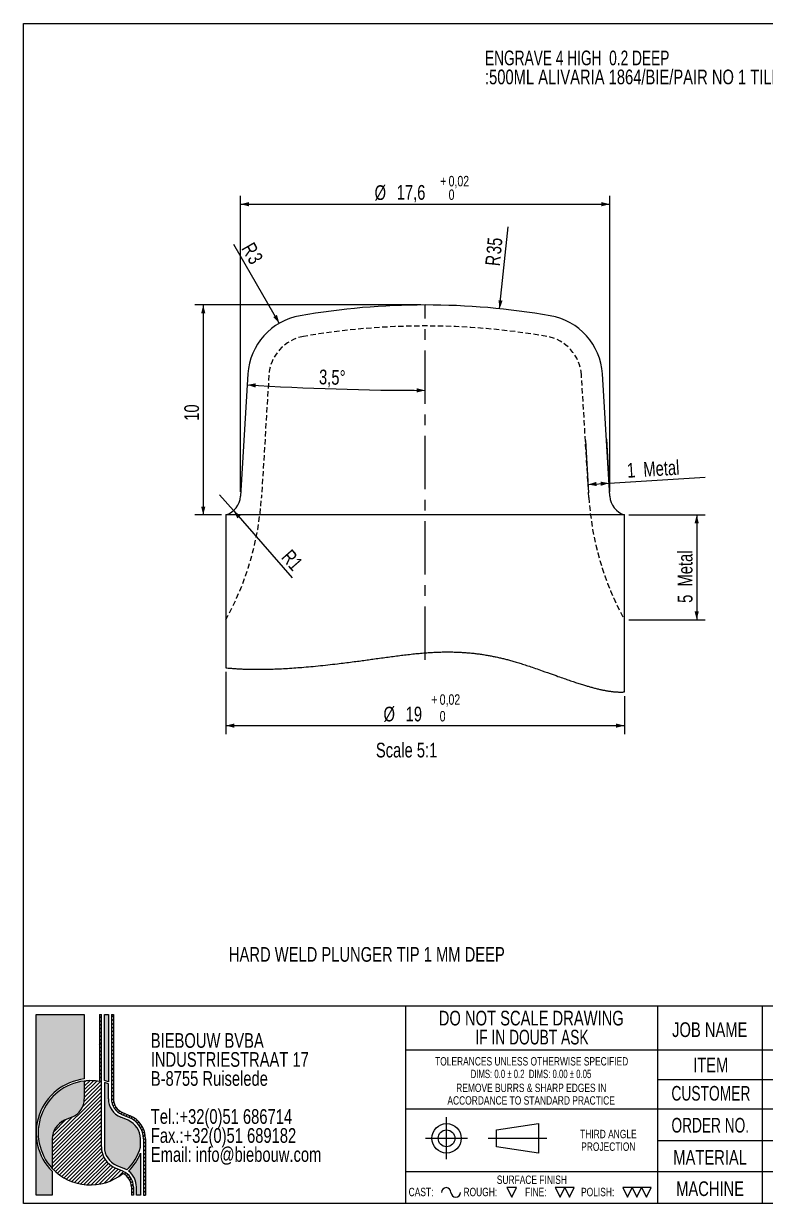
# Model space of a CAD drawing. Header units: millimetres. Extents: x 8 to 412, y 8 to 289.
# Drawn here: x 8 to 184.7, y 8 to 289 of the extents above; entities that cross this region are included whole.
import ezdxf

# ---------------------------------------------------------------- set-up
doc = ezdxf.new("R2010")
doc.units = ezdxf.units.MM
doc.linetypes.add('CENTERX2', pattern=[20.319999999999997, 12.7, -2.54, 2.54, -2.54])
doc.linetypes.add('HIDDEN', pattern=[1.905, 1.27, -0.635])
for name, color, linetype in [('CENTERLINE', 4, 'CENTERX2'), ('DIMENSIONS', 2, 'Continuous'), ('HATCH', 3, 'Continuous'), ('HIDDEN', 3, 'HIDDEN'), ('TEXT', 2, 'Continuous')]:
    doc.layers.add(name, color=color, linetype=linetype)
doc.layers.add('OUTLINE', color=7, linetype='Continuous', lineweight=25)
doc.styles.add('SLDTEXTSTYLE0', font='TXT', dxfattribs={"width": 0.75})
doc.styles.add('SLDTEXTSTYLE3', font='TXT', dxfattribs={"width": 0.7025307159329397})
doc.styles.add('SLDTEXTSTYLE4', font='TXT', dxfattribs={"width": 0.6968736703136285})
doc.styles.add('SLDTEXTSTYLE6', font='TXT', dxfattribs={"width": 0.7})
doc.styles.add('SLDTEXTSTYLE7', font='TXT', dxfattribs={"width": 0.6911764705882353})
doc.styles.add('SLDTEXTSTYLE9', font='TXT', dxfattribs={"width": 0.6979166666666667})
doc.dimstyles.new('SLDDIMSTYLE14', dxfattribs={"dimtxt": 3.5, "dimasz": 2, "dimexe": 0, "dimexo": 0.0625, "dimgap": 0.875, "dimtad": 1, "dimlfac": 0.2, "dimrnd": 1e-09, "dimzin": 12, "dimdsep": 46, "dimtxsty": 'SLDTEXTSTYLE0', "dimsah": 1, "dimcen": 0.09, "dimadec": 0, "dimazin": 3, "dimtfac": 1, "dimtofl": 0, "dimtmove": 0, "dimatfit": 3, "dimfxl": 0, "dimfrac": 2, "dimtolj": 1, "dimtzin": 12, "dimarcsym": 0})
doc.dimstyles.new('SLDDIMSTYLE15', dxfattribs={"dimtxt": 3.5, "dimasz": 2, "dimexe": 0, "dimexo": 0.0625, "dimgap": 0.875, "dimtad": 1, "dimdec": 4, "dimlfac": 0.2, "dimzin": 12, "dimdsep": 46, "dimtxsty": 'SLDTEXTSTYLE0', "dimsah": 1, "dimcen": 0.09, "dimazin": 3, "dimtfac": 1, "dimtofl": 0, "dimtmove": 0, "dimatfit": 3, "dimfxl": 0, "dimfrac": 2, "dimtolj": 1, "dimtzin": 12, "dimarcsym": 0})
doc.dimstyles.new('SLDDIMSTYLE16', dxfattribs={"dimtxt": 3.5, "dimasz": 2, "dimexe": 0, "dimexo": 0.0625, "dimgap": 0.875, "dimtad": 1, "dimlfac": 0.2, "dimrnd": 1e-09, "dimzin": 12, "dimdsep": 46, "dimtxsty": 'SLDTEXTSTYLE0', "dimsah": 1, "dimcen": 0.09, "dimadec": 0, "dimazin": 3, "dimtol": 1, "dimtp": 0.02, "dimtfac": 1, "dimtofl": 0, "dimtmove": 0, "dimatfit": 3, "dimfxl": 0, "dimfrac": 2, "dimtolj": 1, "dimarcsym": 0})
doc.dimstyles.new('SLDDIMSTYLE17', dxfattribs={"dimtxt": 3.5, "dimasz": 2, "dimexe": 0, "dimexo": 0.0625, "dimgap": 0.875, "dimtad": 1, "dimlfac": 0.2, "dimrnd": 1e-09, "dimzin": 12, "dimdsep": 46, "dimtxsty": 'SLDTEXTSTYLE0', "dimsah": 1, "dimcen": 0, "dimadec": 0, "dimazin": 3, "dimtfac": 1, "dimtofl": 0, "dimtmove": 0, "dimatfit": 3, "dimfxl": 0, "dimfrac": 2, "dimtolj": 1, "dimtzin": 12, "dimarcsym": 0})
doc.dimstyles.new('SLDDIMSTYLE18', dxfattribs={"dimtxt": 3.5, "dimasz": 2, "dimexe": 0, "dimexo": 0.0625, "dimgap": 0.875, "dimtad": 1, "dimlfac": 0.2, "dimrnd": 1e-09, "dimzin": 12, "dimdsep": 46, "dimtxsty": 'SLDTEXTSTYLE0', "dimsah": 1, "dimcen": 0, "dimadec": 0, "dimazin": 3, "dimtfac": 1, "dimtofl": 0, "dimtmove": 0, "dimatfit": 3, "dimfxl": 0, "dimfrac": 2, "dimtolj": 1, "dimtzin": 12, "dimarcsym": 0})

# ---------------------------------------------------------------- blocks, each defined once
blk = doc.blocks.new('SW_NOTE_0')
at = {"layer": 'TEXT', "color": 0, "char_height": 3.5, "attachment_point": 2}
for s, insert, style in [('DO NOT SCALE DRAWING', (28.71093750000001, 4.497652582159624), 'SLDTEXTSTYLE0'), ('IF IN DOUBT ASK', (28.89079850912093, -0.02804194829763434), 'SLDTEXTSTYLE6')]:
    blk.add_mtext(s, dxfattribs=dict(at, insert=insert, style=style))
blk = doc.blocks.new('SW_NOTE_0_1')
at = {"layer": 'TEXT', "color": 0, "char_height": 2, "attachment_point": 2}
for s, insert, style in [('TOLERANCES UNLESS OTHERWISE SPECIFIED', (27.09375, 2.570087189805503), 'SLDTEXTSTYLE0'), ('DIMS: 0.0 ± 0.2  DIMS: 0.00 ± 0.05', (26.93194648623468, -0.4299128362715288), 'SLDTEXTSTYLE7')]:
    blk.add_mtext(s, dxfattribs=dict(at, insert=insert, style=style))
blk = doc.blocks.new('SW_NOTE_0_2')
at = {"layer": 'TEXT', "color": 0, "char_height": 2, "attachment_point": 2, "style": 'SLDTEXTSTYLE0'}
for s, insert in [('REMOVE BURRS & SHARP EDGES IN', (21.78125, 2.570087189805503)), ('ACCORDANCE TO STANDARD PRACTICE', (21.7472258657217, -0.4299128362715288))]:
    blk.add_mtext(s, dxfattribs=dict(at, insert=insert))
blk = doc.blocks.new('SW_NOTE_0_3')
at = {"layer": 'TEXT', "color": 0, "char_height": 2, "attachment_point": 2, "style": 'SLDTEXTSTYLE0'}
for s, insert in [('THIRD ANGLE', (8.34375000000001, 2.5700871898055)), ('PROJECTION', (8.329166397452347, -0.4299128362715322))]:
    blk.add_mtext(s, dxfattribs=dict(at, insert=insert))
blk = doc.blocks.new('SW_NOTE_0_4')
at = {"layer": 'TEXT', "color": 0, "char_height": 3.5, "attachment_point": 1, "style": 'SLDTEXTSTYLE0'}
for s, insert in [('BIEBOUW BVBA', (0, 4.497652582159624)), ('INDUSTRIESTRAAT 17', (0, -0.02804194829763434)), ('B-8755 Ruiselede', (0, -4.553736478754892)), ('Tel.:+32(0)51 686714', (0, -13.60512553966941)), ('Fax.:+32(0)51 689182', (0, -18.13082007012667)), ('Email: info@biebouw.com', (0, -22.65651460058393))]:
    blk.add_mtext(s, dxfattribs=dict(at, insert=insert))
blk = doc.blocks.new('SW_NOTE_0_5')
at = {"layer": 'TEXT', "color": 0, "char_height": 3.5, "attachment_point": 1}
for s, insert, style in [('ENGRAVE 4 HIGH  0.2 DEEP', (-97.78922492986544, 6.274094717522216), 'SLDTEXTSTYLE9'), (':500ML ALIVARIA 1864/BIE/PAIR NO 1 TILL 40', (-97.78922492986544, 1.748400187064958), 'SLDTEXTSTYLE0')]:
    blk.add_mtext(s, dxfattribs=dict(at, insert=insert, style=style))
blk = doc.blocks.new('_D_25')
at = {"layer": 'DIMENSIONS'}
for p, q in [((141.8591224012246, 189.703371822032), (142.6219098225474, 177.2319077244194)), ((146.8497963933339, 190.0086145197063), (147.6125838146567, 177.5371504220937)), ((147.490486735587, 179.5334200189374), (170.3950493518017, 180.9343230819461)), ((142.4998127434776, 179.2281773212631), (147.490486735587, 179.5334200189374))]:
    blk.add_line(p, q, dxfattribs=at)
for points in [[(142.4998127434776, 179.2281773212631), (144.5266066100888, 178.8512070011219), (144.465558070554, 179.8493417995437)], [(147.490486735587, 179.5334200189374), (145.4636928689758, 179.9103903390786), (145.5247414085106, 178.9122555406568)]]:
    blk.add_solid(points, dxfattribs=at)
at = {"layer": 'DIMENSIONS', "char_height": 3.5, "attachment_point": 1, "rotation": 3.500000000000405, "style": 'SLDTEXTSTYLE0'}
for s, insert in [('1', (151.6657357686455, 184.3089571285321)), ('Metal', (155.5560191956273, 184.5468970560543))]:
    blk.add_mtext(s, dxfattribs=dict(at, insert=insert))
blk = doc.blocks.new('_D_26')
at = {"layer": 'DIMENSIONS'}
for p, q in [((152.1790067045026, 171.9837695825706), (170.3801493991705, 171.9837695825707)), ((168.3801493991705, 171.9837695825707), (168.3801493991707, 146.9837695825707)), ((152.1790067045028, 146.9837695825706), (170.3801493991707, 146.9837695825707))]:
    blk.add_line(p, q, dxfattribs=at)
for points in [[(168.3801493991705, 171.9837695825707), (167.8801493991705, 169.9837695825707), (168.8801493991705, 169.9837695825707)], [(168.3801493991707, 146.9837695825707), (168.8801493991707, 148.9837695825707), (167.8801493991707, 148.9837695825707)]]:
    blk.add_solid(points, dxfattribs=at)
at = {"layer": 'DIMENSIONS', "char_height": 3.5, "attachment_point": 1, "rotation": 90.00000000000081, "style": 'SLDTEXTSTYLE0'}
for s, insert in [('Metal', (163.8684124845917, 154.9308911528899)), ('5', (163.8684124845918, 151.0333380036233))]:
    blk.add_mtext(s, dxfattribs=dict(at, insert=insert))
blk = doc.blocks.new('_D_27')
at = {"layer": 'DIMENSIONS'}
blk.add_arc((103.6790067044977, 895.8447867212524), 694.1953574730394, 266.5000000000014, 270.0000000000012, dxfattribs=at)
for points in [[(61.29939397889866, 202.9442435245039), (63.26603206145332, 202.3259113708472), (63.32564271228534, 203.3241330748326)], [(103.6790067045024, 201.649429248213), (101.679729035683, 202.1523097538605), (101.6782885234747, 201.1523107913988)]]:
    blk.add_solid(points, dxfattribs=at)
at = {"layer": 'DIMENSIONS', "insert": (78.45393871311057, 206.6100368318612), "char_height": 3.5, "attachment_point": 1, "rotation": 358.2500000000016, "style": 'SLDTEXTSTYLE0'}
blk.add_mtext('3,5°', dxfattribs=at)
blk = doc.blocks.new('_D_28')
at = {"layer": 'DIMENSIONS'}
for p, q in [((56.17900670450276, 134.5683650795224), (56.17900670450287, 119.7889916200041)), ((151.1790067045028, 128.8259139034751), (151.1790067045029, 119.7889916200049)), ((56.17900670450286, 121.7889916200041), (151.1790067045029, 121.7889916200049))]:
    blk.add_line(p, q, dxfattribs=at)
for points in [[(56.17900670450286, 121.7889916200041), (58.17900670450286, 121.2889916200041), (58.17900670450286, 122.2889916200041)], [(151.1790067045029, 121.7889916200049), (149.1790067045029, 122.2889916200049), (149.1790067045029, 121.2889916200049)]]:
    blk.add_solid(points, dxfattribs=at)
at = {"layer": 'DIMENSIONS', "attachment_point": 1, "style": 'SLDTEXTSTYLE0'}
for s, insert, char_height in [('0,02', (107.142298335219, 129.2564804710634), 2.5), ('+', (105.1218270668842, 129.2564804710634), 2.5), ('%%c', (93.751775298118, 126.3007287092064), 3.5), ('19', (99.02904760182813, 126.3007285345834), 3.5), ('0', (107.142298335219, 125.2887244745147), 2.5)]:
    blk.add_mtext(s, dxfattribs=dict(at, insert=insert, char_height=char_height))
blk = doc.blocks.new('_D_29')
at = {"layer": 'DIMENSIONS'}
blk.add_line((121.4269137827177, 221.0814771905193), (123.4149999293439, 240.5835649087724), dxfattribs=at)
blk.add_solid([(121.4269137827177, 221.0814771905193), (122.1271690282058, 223.0204569715296), (121.1323249847318, 223.1218735834051)], dxfattribs=at)
at = {"layer": 'DIMENSIONS', "char_height": 3.5, "attachment_point": 1, "rotation": 84.17924887758376, "style": 'SLDTEXTSTYLE0'}
for s, insert in [('35', (118.241489911172, 234.3183352158642)), ('R', (117.9541396707294, 231.4995792960149))]:
    blk.add_mtext(s, dxfattribs=dict(at, insert=insert))
blk = doc.blocks.new('_D_30')
at = {"layer": 'DIMENSIONS'}
blk.add_line((68.93154638223685, 217.6370058271914), (58.12815002962316, 236.3490372042224), dxfattribs=at)
blk.add_solid([(68.93154638223685, 217.6370058271914), (68.36455908412906, 219.6190566347602), (67.49853368034461, 219.1190566347602)], dxfattribs=at)
at = {"layer": 'DIMENSIONS', "char_height": 3.5, "attachment_point": 1, "rotation": 299.9999999999999, "style": 'SLDTEXTSTYLE0'}
for s, insert in [('R', (62.82040726314482, 237.225026076426)), ('3', (64.23708957548305, 234.7712603332721))]:
    blk.add_mtext(s, dxfattribs=dict(at, insert=insert))
blk = doc.blocks.new('_D_31')
at = {"layer": 'DIMENSIONS'}
for p, q in [((102.6790067045034, 221.9837695825699), (48.80400610100568, 221.9837695825695)), ((50.80400610100568, 221.9837695825695), (50.80400610100602, 171.9837695825695)), ((55.1790067045025, 171.9837695825696), (48.80400610100602, 171.9837695825695))]:
    blk.add_line(p, q, dxfattribs=at)
for points in [[(50.80400610100568, 221.9837695825695), (50.3040061010057, 219.9837695825695), (51.3040061010057, 219.9837695825695)], [(50.80400610100602, 171.9837695825695), (51.30400610100601, 173.9837695825695), (50.30400610100601, 173.9837695825695)]]:
    blk.add_solid(points, dxfattribs=at)
at = {"layer": 'DIMENSIONS', "insert": (46.292269186427, 194.3976583890466), "char_height": 3.5, "attachment_point": 1, "rotation": 90.00000000000081, "style": 'SLDTEXTSTYLE0'}
blk.add_mtext('10', dxfattribs=at)
blk = doc.blocks.new('_D_32')
at = {"layer": 'DIMENSIONS'}
for p, q in [((59.67900670450244, 177.4511457728067), (59.67900670450196, 247.9837695825702)), ((147.6790067045025, 177.4511457728073), (147.679006704502, 247.9837695825708)), ((59.67900670450197, 245.9837695825702), (147.679006704502, 245.9837695825708))]:
    blk.add_line(p, q, dxfattribs=at)
for points in [[(59.67900670450197, 245.9837695825702), (61.67900670450197, 245.4837695825702), (61.67900670450197, 246.4837695825702)], [(147.679006704502, 245.9837695825708), (145.679006704502, 246.4837695825708), (145.679006704502, 245.4837695825708)]]:
    blk.add_solid(points, dxfattribs=at)
at = {"layer": 'DIMENSIONS', "attachment_point": 1, "style": 'SLDTEXTSTYLE0'}
for s, insert, char_height in [('%%c', (91.62450932841764, 250.4955066717725), 3.5), ('17,6', (96.90294672679171, 250.5489788484323), 3.5), ('+', (107.2473915008829, 252.7321332985451), 2.5), ('0,02', (109.2682255147026, 252.7321332985451), 2.5), ('0', (109.2682255147026, 249.4994944812645), 2.5)]:
    blk.add_mtext(s, dxfattribs=dict(at, insert=insert, char_height=char_height))
blk = doc.blocks.new('_D_33')
at = {"layer": 'DIMENSIONS'}
for q in [(54.68833271239311, 176.756388470481), (72.02545755725427, 157.0185361541899)]:
    blk.add_line((57.98801855671211, 172.9997845082831), q, dxfattribs=at)
blk.add_solid([(57.98801855671211, 172.9997845082831), (58.93223249821993, 171.1671743389721), (59.6835532906595, 171.8271115078359)], dxfattribs=at)
at = {"layer": 'DIMENSIONS', "insert": (71.82409987386713, 164.055817290458), "char_height": 3.5, "attachment_point": 1, "rotation": 311.29508110858615, "style": 'SLDTEXTSTYLE0'}
blk.add_mtext('R1', dxfattribs=at)

msp = doc.modelspace()

# ---------------------------------------------------------------- hatches: boundary and pattern name
at = {"layer": 'HATCH'}
h = msp.add_hatch(color=256, dxfattribs=at)
edge = h.paths.add_edge_path(flags=0)
edge.add_arc((23.90000000065397, 24.81111111041016), 12.89999999999952, 96.37937020850609, 180, ccw=False)
edge.add_line((22.46666666730633, 37.63123418140686), (22.46666666730633, 52.99999999931021))
edge.add_line((22.46666666730633, 52.99999999931021), (11.00000000064333, 52.99999999931021))
edge.add_line((11.00000000064333, 52.99999999931021), (11.00000000064333, 24.81111111041016))
h = msp.add_hatch(dxfattribs=at)
h.set_pattern_fill('LINE', color=256, scale=0.2, angle=45.0000000000001, style=0)
h.set_pattern_definition([(45.0000000000001, (0, 0), (-0.4490128060534585, 0.4490128060534569), [])])
edge = h.paths.add_edge_path(flags=0)
edge.add_arc((19.60000000000581, 23.37777777777704), 4.77777777777909, 112.6198649480399, 179.9999999999979)
edge.add_line((14.82222222222672, 23.37777777777722), (14.82222222222672, 16.33139675533261))
edge.add_arc((23.90000000065698, 24.81111111041135), 12.42222222222299, 223.0490797958323, 308.8040060266)
edge.add_arc((30.11111111175219, 11.91111111039703), 3.583333333332251, 4.382627594168298e-11, 63.954669439262716, ccw=False)
edge.add_line((33.69444444508444, 11.91111111039982), (33.69444444508444, 9.999999999285835))
edge.add_line((33.69444444508444, 9.999999999285835), (34.17222222286212, 9.999999999285835))
edge.add_line((34.17222222286212, 9.999999999285835), (34.17222222286212, 11.91111111039981))
edge.add_arc((30.11111111175219, 11.91111111039703), 4.061111111109934, 3.922132985033251e-11, 67.38013505196741)
edge.add_line((31.67307692371704, 15.65982905911411), (29.90897435961748, 16.39487179416329))
edge.add_arc((32.02222222286068, 21.46666666597434), 5.494444444457391, 179.9999999999882, 247.3801350520693, ccw=False)
edge.add_line((26.52777777840329, 21.46666666597539), (26.5277777784031, 53.00000000008001))
edge.add_line((26.5277777784031, 53.00000000008001), (26.05000000055658, 53.00000000008001))
edge.add_line((26.05000000055658, 53.00000000008001), (26.05000000055658, 37.04586100394047))
edge.add_arc((23.90000000057053, 24.81111111113215), 12.42222222227219, 80.0332336998611, 96.62580956737716)
edge.add_line((22.46666666668136, 37.15036394481196), (22.46666666668136, 32.93333333333683))
edge.add_arc((17.6888888889033, 32.93333333333764), 4.777777777778049, 292.6198649480401, 359.9999999999903, ccw=False)
edge.add_line((19.52649572651022, 28.52307692308097), (17.7623931623985, 27.78803418803468))
h = msp.add_hatch(color=256, dxfattribs=at)
edge = h.paths.add_edge_path(flags=0)
edge.add_arc((23.90000000065397, 24.81111111041016), 12.90000000000006, 70.52877936558622, 74.97388624095942, ccw=False)
edge.add_line((28.20000000063751, 36.97334774682469), (28.20000000063751, 52.99999999930657))
edge.add_line((28.20000000063751, 52.99999999930657), (27.24444444508111, 52.99999999930657))
edge.add_line((27.24444444508111, 52.99999999930657), (27.24444444508111, 37.27003126257991))
h = msp.add_hatch(dxfattribs=at)
h.set_pattern_fill('ANSI31', color=256, scale=0.2, style=0)
h.set_pattern_definition([(45, (0, 0), (-0.4490128060534577, 0.4490128060534577), [])])
edge = h.paths.add_edge_path(flags=0)
edge.add_line((36.56111111176396, 23.37777777707824), (36.56111111176403, 9.999999999300753))
edge.add_line((36.56111111176403, 9.999999999300753), (37.03888888954184, 9.999999999300753))
edge.add_line((37.03888888954184, 9.999999999300753), (37.03888888954184, 23.37777777707824))
edge.add_arc((31.06666666731951, 23.37777777707824), 5.972222222222258, 0, 67.38013505195057)
edge.add_line((33.36367521432894, 28.89059828989842), (31.59957265022671, 29.62564102494112))
edge.add_arc((32.977777778415, 32.9333333326406), 3.583333333333473, 179.9999999999682, 247.38013505225211, ccw=False)
edge.add_line((29.39444444508153, 32.93333333264254), (29.39444444508153, 52.99999999930891))
edge.add_line((29.39444444508153, 52.99999999930891), (28.91666666730356, 52.99999999930891))
edge.add_line((28.91666666730356, 52.99999999930891), (28.91666666730356, 32.93333333264256))
edge.add_arc((32.977777778415, 32.9333333326406), 4.061111111111448, 179.9999999999723, 247.3801350522127)
edge.add_line((31.41581196646557, 29.18461538391546), (33.17991453056821, 28.4495726488727))
edge.add_arc((31.06666666731951, 23.37777777707824), 5.494444444444458, -7.958078640513122e-13, 67.38013505194903, ccw=False)
h = msp.add_hatch(color=256, dxfattribs=at)
edge = h.paths.add_edge_path(flags=0)
edge.add_arc((19.60000000000306, 23.37777777777972), 4.787777777778803, 112.6198649480391, 179.9999999999971, ccw=False)
edge.add_line((17.75854700854967, 27.79726495726796), (19.52264957266139, 28.53230769231426))
edge.add_arc((17.68888888890064, 32.93333333334015), 4.76777777777807, 292.6198649480409, 359.9999999999835)
edge.add_line((22.45666666667872, 32.93333333333871), (22.45666666667872, 37.14919823221511))
edge.add_arc((23.90000000065397, 24.81111111041016), 12.42222222222009, 96.67224550983134, 222.9814690215258)
edge.add_line((14.81222222222378, 16.34211471248352), (14.81222222222436, 23.37777777777989))
h = msp.add_hatch(color=256, dxfattribs=at)
edge = h.paths.add_edge_path(flags=0)
edge.add_line((28.20000000063757, 32.9333333326405), (28.20000000063757, 36.46536376506003))
edge.add_arc((23.90000000065397, 24.81111111041016), 12.42222222222223, 69.74775325789302, 74.38150172443385)
edge.add_line((27.24444444508121, 36.77465140149503), (27.24444444508121, 21.46666666597368))
edge.add_arc((32.02222222286068, 21.46666666597434), 4.77777777777947, 180.0000000000087, 247.3801350521217)
edge.add_line((30.18461538526561, 17.05641025571119), (31.94871794936806, 16.32136752066848))
edge.add_arc((30.11111111175219, 11.91111111039703), 4.777777777794988, 58.20753195091788, 67.38013505192811, ccw=False)
edge.add_arc((23.90000000065397, 24.81111111041016), 12.42222222222206, 314.6385798455286, 344.0576313943754)
edge.add_line((35.84444444509845, 21.39909530566264), (35.84444444509845, 23.37777777707824))
edge.add_arc((31.06666666731951, 23.37777777707824), 4.77777777777887, 0, 67.38013505196662)
edge.add_line((32.9042735049262, 27.78803418733583), (31.14017094082355, 28.52307692237816))
edge.add_arc((32.977777778415, 32.9333333326406), 4.777777777777437, 180.0000000000012, 247.3801350521577, ccw=False)
h = msp.add_hatch(color=256, dxfattribs=at)
edge = h.paths.add_edge_path(flags=0)
edge.add_arc((23.90000000065397, 24.81111111041016), 12.89999999999952, 180, 225.2750868449873, ccw=False)
edge.add_line((11.00000000064333, 24.81111111041016), (11.00000000064333, 9.999999999311743))
edge.add_line((11.00000000064333, 9.999999999311743), (14.82222222286387, 9.999999999311743))
edge.add_line((14.82222222286387, 9.999999999311743), (14.82222222286387, 15.64574419920316))
h = msp.add_hatch(color=256, dxfattribs=at)
edge = h.paths.add_edge_path(flags=0)
edge.add_arc((23.90000000065397, 24.81111111041016), 12.89999999999997, 315.0375474160751, 337.8083934337269, ccw=False)
edge.add_arc((30.11111111175219, 11.91111111039703), 4.77777777779506, 5.638867150992155e-11, 52.37874481329709, ccw=False)
edge.add_line((34.88888888954742, 11.91111111040181), (34.88888888954742, 9.999999999296712))
edge.add_line((34.88888888954742, 9.999999999296712), (35.84444444509881, 9.999999999296712))
edge.add_line((35.84444444509881, 9.999999999296712), (35.84444444509836, 19.93871468631034))

# ---------------------------------------------------------------- linework, layer by layer
at = {"color": 7, "linetype": 'Continuous', "lineweight": 18, "flags": 128}
msp.add_lwpolyline([(56.17900823187146, 135.5683650795224), (56.44495670627865, 135.5415150496963), (56.71203208100113, 135.5157965767983), (56.98022038620028, 135.4911910343769), (57.24949833881173, 135.4676937658194), (57.51985196899685, 135.445290801287), (57.79126265030417, 135.4239821407798), (58.04811675977025, 135.4048714015487), (58.30587890874657, 135.3867152679566), (58.56453512739453, 135.3694951135519), (58.8240714458755, 135.3532109383348), (59.08446923773798, 135.3378534290794), (59.37609427552733, 135.3217927712801), (59.66875773798737, 135.306863670409), (59.96244099866662, 135.2930521566275), (60.25711611788783, 135.2803489167097), (60.55276446919951, 135.2687399808171), (60.84937208276305, 135.2582206923369), (61.1469110189012, 135.2487677682045), (61.44536265116248, 135.2403812084201), (61.78753987830195, 135.2320784676674), (62.13085331898245, 135.2251261446479), (62.47527037691388, 135.2195149261358), (62.82076311241898, 135.2152261856797), (63.16729427259478, 135.2122366402152), (63.51483591776404, 135.2105323199037), (63.86335545163664, 135.2100992549065), (64.24782869350227, 135.2110631737712), (64.63340322431239, 135.2135218653682), (65.02004644777688, 135.2174520466331), (65.40771412607344, 135.2228211212757), (65.79636667799267, 135.2296197760704), (66.20265615116867, 135.2381972569826), (66.60992584135445, 135.2482695106271), (67.01812918242129, 135.2598179105523), (67.42721495162758, 135.2728052038553), (67.83714123945745, 135.2872174206975), (68.24051567297491, 135.3027239415649), (68.64461188148769, 135.3195529404882), (69.0493856271735, 135.3376764777902), (69.45478801559719, 135.3570712704065), (69.93817237149986, 135.381783914924), (70.42231575530084, 135.4082195062044), (70.90714133288773, 135.4363361347321), (71.39257459845456, 135.4660965476039), (71.87854337450179, 135.4974588353041), (72.36497082691702, 135.5303810883167), (72.85178244989427, 135.564821397126), (73.33890606593403, 135.6007378522161), (73.82626484092387, 135.638088544071), (74.31378426905783, 135.6768362197879), (74.80139217283639, 135.716934313238), (75.28900938984069, 135.7583455715182), (75.86361679192694, 135.8087766889337), (76.43801697474035, 135.8609074700478), (77.01208653803977, 135.9146634090546), (77.58570208158406, 135.9699839699867), (78.16915471982273, 136.0278423849347), (78.75188325475963, 136.0871816027764), (79.33375962954076, 136.1479224610928), (79.91465345900568, 136.2099997673038), (80.49443435799392, 136.2733390156034), (81.0626575438312, 136.3367062035802), (81.62956290822538, 136.4011583823565), (82.19502705093535, 136.4666210461262), (82.7589289000264, 136.533033658922), (83.20884385090383, 136.5867989111546), (83.65761793162736, 136.6410903606418), (84.10519060622963, 136.6958754110935), (84.55149668213042, 136.7511214662197), (84.99647445920917, 136.8067866165045), (85.4321541445336, 136.8618417505029), (85.86643335353645, 136.917236817241), (86.2992527144036, 136.9729438770416), (86.73055401947411, 137.0289256770018), (87.12836962137433, 137.0809633258584), (87.52478707525941, 137.1331825826171), (87.91975748669418, 137.1855601642135), (88.31323661785635, 137.2380681309703), (88.70517441015753, 137.2906831998232), (89.09552662577542, 137.3433727744821), (89.48424553442808, 137.3961182284954), (89.83909573350164, 137.4444957796338), (90.19249656181844, 137.4928733307722), (90.54443288538667, 137.5412275988463), (90.8949291514239, 137.5895399574044), (91.2440156279138, 137.6377731535438), (91.59172258284005, 137.6859039041999), (92.00719489660176, 137.7434829223755), (92.42077895384344, 137.8008244532946), (92.83252946976634, 137.8578772742155), (93.24249999541851, 137.9145901623967), (93.65074175354155, 137.9709212083224), (94.05006435178282, 138.0258180174831), (94.44782232809874, 138.0802491653565), (94.8440669052309, 138.1341727424267), (95.2388481417677, 138.1875328693393), (95.63935643006178, 138.2412375856045), (96.03845376465532, 138.294271749616), (96.43619311451974, 138.3465748254064), (96.8326286127797, 138.3981095600727), (97.22781322840663, 138.4488154176477), (97.61477484777632, 138.4977657321695), (98.00063168574187, 138.5458312902454), (98.38543496504488, 138.5929608691338), (98.76923474427375, 138.6391125593188), (99.15988527415382, 138.6851431775692), (99.54959749653997, 138.73005620873), (99.93842496248024, 138.7738004300597), (100.326421514061, 138.8163292754296), (100.7136409933685, 138.857586865485), (101.1001369514509, 138.8975312907103), (101.4859630848753, 138.9361113283637), (101.8555376393727, 138.9717902961972), (102.2245926904964, 139.0061281595233), (102.5931756047305, 139.0390736956003), (102.9613338213187, 139.0705896515253), (103.3291148522642, 139.1006294611695), (103.696566107252, 139.1291465584043), (104.0637350050622, 139.1561036903265), (104.4000989967265, 139.1794007245305), (104.7363021533477, 139.2013147447112), (105.0723809638532, 139.2218131545785), (105.4083721718291, 139.2408587012294), (105.7443120115443, 139.2584234449866), (106.0802372993442, 139.2744701329473), (106.4161844150169, 139.2889615122083), (106.7521898838698, 139.3018696430925), (107.0882905222482, 139.3131619293097), (107.4245224189019, 139.3227964613441), (107.7609225356958, 139.3307499561313), (108.0975272524177, 139.3369851607683), (108.4151175635873, 139.3412552747729), (108.7329526379711, 139.3439421404007), (109.0510639077059, 139.3450178179744), (109.3694813497371, 139.344445054591), (109.6882352320484, 139.3422052237991), (109.9783299904323, 139.3386987943056), (110.2687512937939, 139.3337627846602), (110.5595224251977, 139.3273832250241), (110.8506660856313, 139.3195368323329), (111.1422055581591, 139.3102003235224), (111.4341641258455, 139.299355072141), (111.7265644896782, 139.2869824517372), (111.9950059982023, 139.2742745552066), (112.2638555424294, 139.2602488372329), (112.5331311667344, 139.2448866713646), (112.8028503334156, 139.2281740877631), (113.0730316689244, 139.2100878033641), (113.3436914714059, 139.1906185049418), (113.6148483673117, 139.1697522226575), (113.8865198189399, 139.1474610168341), (114.1587244527421, 139.1237402308586), (114.4314785668633, 139.0985712382796), (114.704800787755, 139.0719354126456), (114.9787085777155, 139.0438141275051), (115.2375161362818, 139.0159256730083), (115.4968755034736, 138.986696114004), (115.7568006491295, 138.9561068240407), (116.0173067072413, 138.924139176667), (116.2784088118008, 138.8907885152701), (116.5433689201257, 138.8555984917882), (116.8089704768738, 138.81895560509), (117.0752297801903, 138.7808505419496), (117.3421596357605, 138.7412646759155), (117.6097786700359, 138.7001886937621), (117.878099688702, 138.6576086256507), (118.1471389899037, 138.6135058451298), (118.4169117076329, 138.5678710389736), (118.6597948143265, 138.5255703676346), (118.9032937580726, 138.4820124108198), (119.1474178520969, 138.4371831986907), (119.392181066238, 138.3910780746344), (119.6375915495685, 138.3436830688122), (119.8836621077737, 138.2949842113856), (120.1304043823859, 138.2449768457416), (120.377828850784, 138.1936516586545), (120.625945990347, 138.1409946802858), (120.8747686067602, 138.0869965974096), (121.1243060132495, 138.0316434401873), (121.3745710155002, 137.9749352086189), (121.6255740908912, 137.9168486196402), (121.8773257168016, 137.857383673251), (122.1087663615129, 137.801653330386), (122.3408542754135, 137.7447448644641), (122.573597607576, 137.6866489622596), (122.8070056712261, 137.6273609671596), (123.0410877795896, 137.5668715659383), (123.275852081739, 137.50517144537), (123.5327434441081, 137.4364770922664), (123.7904427288106, 137.3663578156236), (124.0489219961694, 137.2948508683446), (124.3081556348136, 137.2219981599453), (124.568115705066, 137.1478369433287), (124.8287765955559, 137.0724044713977), (125.0901126949123, 136.9957426536682), (125.378331420385, 136.9100423503521), (125.6672952039173, 136.8229497197869), (125.9569737775257, 136.7345159847143), (126.2473322166136, 136.6447970244888), (126.5383309399715, 136.5538440618518), (126.8638211948803, 136.4509329173568), (127.1900192549458, 136.3466247889999), (127.5168762257329, 136.2409848693612), (127.8443408844999, 136.1340876642469), (128.1723666651181, 136.0260030228499), (128.5009023448459, 135.9168054509762), (128.8298990292481, 135.806564797819), (129.159310152196, 135.6953555691841), (129.5582025958231, 135.5596525568369), (129.9575420742861, 135.4227621082071), (130.3572377836338, 135.284814608455), (130.7572035765282, 135.1459311295155), (131.157353305631, 135.0062467131618), (131.5576008236042, 134.8658824313286), (132.186543913, 134.6442416284087), (132.8151773376397, 134.4217393521074), (133.4431588364771, 134.1988598901632), (133.9135139895609, 134.0317573372129), (134.3831706507138, 133.864929524422), (134.8519891215495, 133.6985859993699), (135.3198227187625, 133.5329363096359), (135.6866264430812, 133.4034033093455), (136.0526641545823, 133.2745315480831), (136.4178706606856, 133.146418814719), (136.782176112198, 133.0191628981236), (137.090525375121, 132.9119397301081), (137.3981319082907, 132.8054662767652), (137.7049561304978, 132.6998123872879), (138.0109561322263, 132.5950339410308), (138.316087675654, 132.4911961305741), (138.620308851265, 132.388359491885), (138.9062761044136, 132.2923680741194), (139.1913632577291, 132.1973731715086), (139.4755307300022, 132.1034260067943), (139.7587482532493, 132.010577802718), (140.0409762462607, 131.9188844386342), (140.3221821127466, 131.8283924806717), (140.6023309281102, 131.7391531515721), (140.8813854394487, 131.6512223306897), (141.1593107221654, 131.5646512407664), (141.4360718516639, 131.4794911045435), (141.6526881692937, 131.4136000323895), (141.8685454590252, 131.3486356261972), (142.0836297510198, 131.2846258256438), (142.2979200905195, 131.2215939137939), (142.5114025076857, 131.1595631737116), (142.7266893623403, 131.0978118304017), (142.9411124153069, 131.0371408212784), (143.1546507118276, 130.977573429406), (143.3672902820638, 130.9191422510746), (143.579012499564, 130.8618659127358), (143.7897987378767, 130.8057723540667), (143.9996303705505, 130.7508895147446), (144.2084887711337, 130.6972406778339), (144.4262366456917, 130.6423950914148), (144.642871589773, 130.5889604586962), (144.8583842901519, 130.5369740325812), (145.072751463764, 130.4864637527469), (145.285949827545, 130.4374529022577), (145.4979607550434, 130.3899833906296), (145.6787211535505, 130.3505325663689), (145.8585828257731, 130.3122552085522), (146.0375271452597, 130.2751652870181), (146.2155494553975, 130.2392814282182), (146.3926311297348, 130.204617601991), (146.5687628550461, 130.1712017480138), (146.7439260048798, 130.1390478361252), (146.9036338565877, 130.1107030335668), (147.0625128312043, 130.0834432218078), (147.2205489588908, 130.0572916839126), (147.3777329264215, 130.0322623897198), (147.5340554205707, 130.0083646524552), (147.6895071281126, 129.985621755183), (147.8580858273438, 129.9621337998512), (148.025598162227, 129.9400521416071), (148.1920394761494, 129.9193907502893), (148.3573957992724, 129.9001775655749), (148.5216485051444, 129.882417244077), (148.6847882805398, 129.8661423820856), (148.8468058122328, 129.8513669494394), (148.9943179948262, 129.8391526538733), (149.1408662585548, 129.828228240073), (149.2864319769672, 129.8186030212644), (149.4310151500634, 129.8103049371246), (149.5746018080047, 129.8033339876536), (149.7171826375655, 129.7977134559158), (149.858743668907, 129.7934526551369), (149.9992802454165, 129.7905702117685), (150.1387783972553, 129.7890800956491), (150.2772334678105, 129.7889916200045), (150.4146314872435, 129.7903280678991), (150.5509631423286, 129.7930987525585), (150.6785170821479, 129.7970335904363), (150.8051071031025, 129.8022722799185), (150.9307238919667, 129.8088241342309), (151.0553581355146, 129.8167031232122), (151.1790051771334, 129.8259139034751)], dxfattribs=at)
at = {"layer": 'CENTERLINE'}
msp.add_line((103.6790067045027, 137.4835012070285), (103.6790067045022, 221.9837695825699), dxfattribs=at)
at = {"layer": 'HIDDEN'}
for p, q in [((66.45019839801837, 205.2571101657734), (64.66968069661179, 176.1459030751325)), ((142.6883327123932, 176.145903075133), (140.9078150109862, 205.2571101657739))]:
    msp.add_line(p, q, dxfattribs=at)
for centre, radius, start, end in [((103.6790067045034, 46.98376958256992), 169.9999999999999, 80.19493398001951, 99.80506601998142), ((76.43154638223692, 204.6466247704249), 9.999999999999899, 99.80506601998029, 176.5000000000001), ((130.9264670267676, 204.6466247704252), 9.999999999999929, 3.500000000000577, 80.19493398002247), ((-4.102934985061063, 180.352216444825), 68.90113017841674, 331.0337316410265, 356.5000000000015), ((211.4609483940663, 180.3522164448266), 68.90113017841705, 183.5000000000009, 208.9662683589758)]:
    msp.add_arc(centre, radius, start, end, dxfattribs=at)
at = {"layer": 'OUTLINE'}
for p, q in [((8.000000000000007, 289), (412, 289)), ((8.000000000000007, 8.000000000000007), (8.000000000000007, 289)), ((61.4595234109095, 205.5623532246652), (59.67900694292101, 176.4511455289874)), ((147.6790064660838, 176.4511455289874), (145.8984899980954, 205.5623532246652)), ((56.17900823187146, 171.9837698360759), (56.17900823187146, 135.5683650795224)), ((103.6790067045025, 171.9837698360759), (56.17900823187146, 171.9837698360759)), ((151.1790051771334, 171.9837698360759), (103.6790067045025, 171.9837698360759)), ((151.1790051771334, 129.8259139034751), (151.1790051771334, 171.9837698360759)), ((412, 55.00000000000016), (8.000000000000007, 55.00000000000016)), ((99.00000000000026, 55.00000000000016), (99.00000000000026, 8.000000000000451)), ((158.9999999999999, 55.00000000000016), (158.9999999999999, 8.000000000000451)), ((183.9999999999993, 55.00000000000016), (183.9999999999993, 8.000000000000451)), ((11.00000000064333, 52.99999999931021), (22.46666666730633, 52.99999999931021)), ((11.00000000064333, 9.999999999311743), (11.00000000064333, 52.99999999931021)), ((22.46666666730633, 52.99999999931021), (22.46666666730633, 37.63123418140686)), ((26.05000000055658, 53.00000000008001), (26.5277777784031, 53.00000000008001)), ((26.05000000055658, 53.00000000008001), (26.05000000055658, 37.04586100394047)), ((26.52777777840348, 21.46666666597539), (26.5277777784031, 53.00000000008001)), ((27.24444444508111, 52.99999999930657), (28.20000000063751, 52.99999999930657)), ((27.24444444508111, 37.27003126257991), (27.24444444508111, 52.99999999930657)), ((28.20000000063751, 52.99999999930657), (28.20000000063751, 36.97334774682469)), ((28.91666666730356, 52.99999999930891), (29.39444444508153, 52.99999999930891)), ((28.91666666730356, 52.99999999930891), (28.91666666730356, 32.93333333264256)), ((29.39444444508153, 52.99999999930891), (29.39444444508153, 32.93333333264254)), ((158.9999999999999, 44.50000000000021), (99.00000000000026, 44.50000000000021)), ((311.9999999999999, 44.50000000000021), (158.9999999999999, 44.50000000000021)), ((22.45666666667872, 37.14919823221511), (22.45666666667872, 32.93333333333871)), ((22.46666666668136, 37.15036394481196), (22.46666666668136, 32.93333333333683)), ((27.24444444508121, 36.77465140149503), (27.24444444508121, 21.46666666597368)), ((158.9999999999999, 37.49999999999964), (311.9999999999999, 37.49999999999964)), ((28.20000000063757, 32.9333333326405), (28.20000000063757, 36.46536376506003)), ((19.52264957266139, 28.53230769231425), (17.75854700854967, 27.79726495726796)), ((19.52649572651022, 28.52307692308097), (17.7623931623985, 27.78803418803468)), ((32.9042735049262, 27.78803418733582), (31.14017094082356, 28.52307692237815)), ((31.41581196646557, 29.18461538391546), (33.17991453056821, 28.4495726488727)), ((31.59957265022671, 29.62564102494112), (33.36367521432891, 28.89059828989836)), ((99.00000000000026, 30.49999999999997), (412, 30.49999999999997)), ((108.7756903829634, 18.50000000000041), (108.7756903829634, 28.50000000000019)), ((120.6745526674716, 25.50000000000008), (130.6745526674718, 27.00000000000014)), ((120.6745526674716, 21.50000000000007), (120.6745526674716, 25.50000000000008)), ((130.6745526674718, 27.00000000000014), (130.6745526674718, 20.00000000000002)), ((14.81222222222436, 23.37777777777989), (14.81222222222378, 16.34211471248352)), ((14.82222222222672, 23.37777777777722), (14.82222222222672, 16.33139675533261)), ((35.84444444509845, 21.39909530566264), (35.84444444509845, 23.37777777707824)), ((36.56111111176403, 23.37777777707824), (36.56111111176403, 9.999999999300753)), ((37.03888888954184, 23.37777777707824), (37.03888888954184, 9.999999999300753)), ((103.775690382963, 23.5000000000003), (113.7756903829633, 23.5000000000003)), ((118.6745526674713, 23.5000000000003), (132.6745526674716, 23.5000000000003)), ((158.9999999999999, 23.00000000000058), (311.9999999999999, 23.00000000000058)), ((35.84444444509836, 19.93871468631034), (35.84444444509881, 9.999999999296712)), ((130.6745526674718, 20.00000000000002), (120.6745526674716, 21.50000000000007)), ((30.18461538526561, 17.05641025571119), (31.94871794936806, 16.32136752066848)), ((14.82222222286387, 15.64574419920316), (14.82222222286387, 9.999999999311743)), ((31.67307692371704, 15.65982905911411), (29.90897435961748, 16.39487179416329)), ((311.9999999999999, 15.50000000000029), (99.00000000000026, 15.50000000000029)), ((33.69444444508444, 11.91111111039982), (33.69444444508444, 9.999999999285835)), ((34.17222222286212, 11.91111111039981), (34.17222222286212, 9.999999999285835)), ((34.88888888954742, 9.999999999296712), (34.88888888954742, 11.91111111040181)), ((125.4186458063629, 11.75000000000015), (123.1686458063633, 11.75000000000015)), ((123.1686458063633, 11.75000000000015), (124.2936458063638, 9.500000000000064)), ((124.2936458063638, 9.500000000000064), (125.4186458063629, 11.75000000000015)), ((136.9316093288405, 11.75000000000015), (134.6816093288408, 11.75000000000015)), ((134.6816093288408, 11.75000000000015), (135.8066093288413, 9.500000000000064)), ((135.8066093288413, 9.500000000000064), (136.9316093288405, 11.75000000000015)), ((139.181609328841, 11.75000000000015), (136.9316093288405, 11.75000000000015)), ((136.9316093288405, 11.75000000000015), (138.0566093288409, 9.500000000000064)), ((138.0566093288409, 9.500000000000064), (139.181609328841, 11.75000000000015)), ((152.9999999999996, 11.75000000000015), (150.75, 11.75000000000015)), ((150.75, 11.75000000000015), (151.875, 9.500000000000064)), ((151.875, 9.500000000000064), (152.9999999999996, 11.75000000000015)), ((155.2499999999997, 11.75000000000015), (152.9999999999996, 11.75000000000015)), ((152.9999999999996, 11.75000000000015), (154.1249999999997, 9.500000000000064)), ((154.1249999999997, 9.500000000000064), (155.2499999999997, 11.75000000000015)), ((157.4999999999998, 11.75000000000015), (155.2499999999997, 11.75000000000015)), ((155.2499999999997, 11.75000000000015), (156.3749999999998, 9.500000000000064)), ((156.3749999999998, 9.500000000000064), (157.4999999999998, 11.75000000000015)), ((14.82222222286387, 9.999999999311743), (11.00000000064333, 9.999999999311743)), ((34.17222222286212, 9.999999999285835), (33.69444444508444, 9.999999999285835)), ((35.84444444509881, 9.999999999296712), (34.88888888954742, 9.999999999296712)), ((36.56111111176403, 9.999999999300753), (37.03888888954184, 9.999999999300753)), ((412, 8.000000000000007), (8.000000000000007, 8.000000000000007))]:
    msp.add_line(p, q, dxfattribs=at)
for radius in [3.500000000000284, 1.999999999999787]:
    msp.add_circle((108.7756903829634, 23.5000000000003), radius, dxfattribs=at)
for centre, radius, start, end in [((76.43154507984362, 204.6466257150481), 14.99999965756342, 99.8050633294153, 176.5000021526087), ((103.6790067045024, 46.9837042444444), 175.0000651939032, 80.19493748610934, 99.80506251389068), ((130.9264683291613, 204.6466257150481), 14.99999965756341, 3.49999784739132, 80.19493667058475), ((54.68833981081131, 176.7563829533532), 4.999992830870225, 287.3455679617934, 356.5000555160199), ((152.6696735981936, 176.7563829533532), 4.999992830870225, 183.4999444839817, 252.6544320382082), ((23.90000000065397, 24.81111111041016), 12.89999999999953, 96.37937020850697, 225.2750868449881), ((23.90000000065397, 24.81111111041016), 12.4222222222203, 96.67224550983134, 222.9814690215258), ((23.90000000057053, 24.81111111113215), 12.42222222227219, 80.0332336998611, 96.62580956737716), ((23.90000000065397, 24.81111111041016), 12.90000000000008, 70.52877936558697, 74.97388624096017), ((23.90000000065397, 24.81111111041016), 12.42222222222225, 69.74775325789302, 74.38150172443385), ((17.68888888890064, 32.93333333334015), 4.76777777777809, 292.6198649480409, 359.9999999999835), ((17.6888888889033, 32.93333333333764), 4.777777777778052, 292.6198649480409, 359.9999999999911), ((32.977777778415, 32.9333333326406), 4.777777777777438, 180.000000000002, 247.3801350521587), ((32.977777778415, 32.9333333326406), 4.061111111111448, 179.9999999999723, 247.3801350522127), ((32.977777778415, 32.9333333326406), 3.583333333333474, 179.999999999969, 247.380135052253), ((31.06666666731951, 23.37777777707824), 5.494444444444525, 0, 67.38013505194986), ((31.06666666731951, 23.37777777707824), 5.972222222222328, 0, 67.38013505195053), ((19.60000000000306, 23.37777777777972), 4.787777777778912, 112.6198649480399, 179.9999999999979), ((19.60000000000581, 23.37777777777704), 4.777777777779091, 112.6198649480399, 179.9999999999979), ((31.06666666731951, 23.37777777707824), 4.777777777778937, 0, 67.38013505196658), ((32.02222222286068, 21.46666666597434), 5.494444444457578, 179.999999999989, 247.3801350520702), ((32.02222222286068, 21.46666666597434), 4.77777777777947, 180.0000000000087, 247.3801350521218), ((23.90000000065397, 24.81111111041016), 12.42222222222206, 314.6385798455279, 344.0576313943754), ((23.90000000065397, 24.81111111041016), 12.89999999999997, 315.0375474160752, 337.8083934337278), ((23.90000000065698, 24.81111111041135), 12.42222222222299, 223.0490797958323, 308.8040060266), ((30.11111111175219, 11.91111111039703), 4.061111111109934, 3.922132985033251e-11, 67.38013505196741), ((30.11111111175219, 11.91111111039703), 3.583333333332249, 4.462125905486018e-11, 63.95466943926355), ((30.11111111175219, 11.91111111039703), 4.777777777795132, 58.20753195091871, 67.38013505192896), ((30.11111111175219, 11.91111111039703), 4.777777777795229, 5.721803078654379e-11, 52.37874481329795), ((108.7083627971968, 10.62500000000011), 1.125000000000043, 0, 180), ((110.9583627971965, 10.62500000000011), 1.125000000000043, 180, 0)]:
    msp.add_arc(centre, radius, start, end, dxfattribs=at)

# ---------------------------------------------------------------- block references
at = {"layer": 'TEXT'}
for name, p in [('SW_NOTE_0_5', (215.7185628661521, 276.2954874690207)), ('SW_NOTE_0', (100.2468611209744, 49.38226448464814)), ('SW_NOTE_0_4', (38.31160759143354, 44.05647200903454)), ('SW_NOTE_0_1', (101.9558864741677, 40.27512196689556)), ('SW_NOTE_0_2', (107.1794997065419, 33.95369339546703)), ('SW_NOTE_0_3', (138.9888554330497, 22.95369339546702))]:
    msp.add_blockref(name, p, dxfattribs=at)

# ---------------------------------------------------------------- texts
for s, insert, char_height, attachment_point, style in [('Scale 5:1', (91.93614168299736, 117.7156338881752), 3.5, 1, 'SLDTEXTSTYLE0'), ('HARD WELD PLUNGER TIP 1 MM DEEP', (56.91451778559642, 69.05700049445345), 3.5, 1, 'SLDTEXTSTYLE0'), ('JOB NAME', (171.4869663774124, 51.12779620774447), 3.5, 2, 'SLDTEXTSTYLE0'), ('ITEM', (171.7190840936354, 42.70142053750304), 3.5, 2, 'SLDTEXTSTYLE0'), ('CUSTOMER', (171.755512514175, 35.97384856720033), 3.5, 2, 'SLDTEXTSTYLE3'), ('ORDER NO.', (171.6076364087599, 28.37054846677256), 3.5, 2, 'SLDTEXTSTYLE4'), ('MATERIAL', (171.5708199947229, 20.70349958049209), 3.5, 2, 'SLDTEXTSTYLE0'), ('SURFACE FINISH', (129.1010282843464, 14.6361651466531), 2, 2, 'SLDTEXTSTYLE0'), ('CAST:', (99.74144781569866, 11.7193822287378), 2, 1, 'SLDTEXTSTYLE0'), ('ROUGH:', (112.8177506495296, 11.7193822287378), 2, 1, 'SLDTEXTSTYLE0'), ('FINE:', (127.4722044600889, 11.71938222873778), 2, 1, 'SLDTEXTSTYLE0'), ('POLISH:', (140.8244601770984, 11.71938222873781), 2, 1, 'SLDTEXTSTYLE0'), ('MACHINE', (171.5683901741257, 13.25378664962611), 3.5, 2, 'SLDTEXTSTYLE0')]:
    msp.add_mtext(s, dxfattribs=dict(at, insert=insert, char_height=char_height, attachment_point=attachment_point, style=style))

# ---------------------------------------------------------------- dimensions: what is measured, and where the dimension line sits
at = {"layer": 'DIMENSIONS'}
for base, p1, p2, angle, text, dimstyle, picture, middle in [((147.679006704502, 245.9837695825708), (59.67900670450245, 176.4511457728067), (147.6790067045025, 176.4511457728073), 4.0711099922733e-13, '%%c<>', 'SLDDIMSTYLE16', '_D_32', (103.6790067045019, 245.9837695825705)), ((147.490486735587, 179.5334200189374), (141.7980738616897, 190.7015066204538), (146.7887478537991, 191.0067493181282), 3.500000000000375, '<> Metal', 'SLDDIMSTYLE14', '_D_25', (160.3758405386765, 180.3215220191004)), ((168.3801493991706, 146.9837695825707), (151.1790067045026, 171.9837695825706), (151.1790067045028, 146.9837695825706), 90.0000000000002, '<> Metal', 'SLDDIMSTYLE14', '_D_26', (168.3801493991706, 159.4837695825707)), ((151.1790067045029, 121.7889916200049), (56.17900670450275, 135.5683650795224), (151.1790067045028, 129.8259139034751), 4.62820925437386e-13, '%%c<>', 'SLDDIMSTYLE16', '_D_28', (103.6790067045029, 121.7889916200045))]:
    dim = msp.add_linear_dim(base=base, p1=p1, p2=p2, angle=angle, text=text, dimstyle=dimstyle, dxfattribs=at)
    dim.commit()
    dim.dimension.update_dxf_attribs({"geometry": picture, "text_midpoint": middle, "dimtype": 160})
for center, mpoint, dimstyle, picture, middle in [((103.6790067045034, 46.98376958256989), (121.4269137827177, 221.0814771905193), 'SLDDIMSTYLE17', '_D_29', (122.8502371861805, 235.0434489958466)), ((76.43154638223692, 204.6466247704248), (68.93154638223685, 217.6370058271914), 'SLDDIMSTYLE17', '_D_30', (60.21738030964377, 232.7304115310234)), ((54.68833271239311, 176.756388470481), (57.98801855671211, 172.9997845082831), 'SLDDIMSTYLE18', '_D_33', (70.3432565232817, 158.9336983637114))]:
    dim = msp.add_radius_dim(center=center, mpoint=mpoint, dimstyle=dimstyle, dxfattribs=at)
    dim.commit()
    dim.dimension.update_dxf_attribs({"geometry": picture, "text_midpoint": middle, "dimtype": 164})
dim = msp.add_linear_dim(base=(50.80400610100604, 171.9837695825696), p1=(103.6790067045034, 221.9837695825699), p2=(56.1790067045025, 171.9837695825696), angle=90.0000000000002, dimstyle='SLDDIMSTYLE14', dxfattribs=at)
dim.commit()
dim.dimension.update_dxf_attribs({"geometry": '_D_31', "text_midpoint": (50.80400610100587, 196.9837695825695), "dimtype": 160})
dim = msp.add_angular_dim_2l(base=(82.47931261011603, 201.9732083240496), line1=((59.67900670450254, 176.4511457728072), (61.45952440590916, 205.562352863448)), line2=((103.6790067045023, 221.9837704647186), (103.6790067045028, 139.1278194237354)), dimstyle='SLDDIMSTYLE15', dxfattribs=at)
dim.commit()
dim.dimension.update_dxf_attribs({"geometry": '_D_27', "text_midpoint": (82.47931261011887, 201.9732083240494), "dimtype": 162})

doc.saveas('drawing.dxf')
